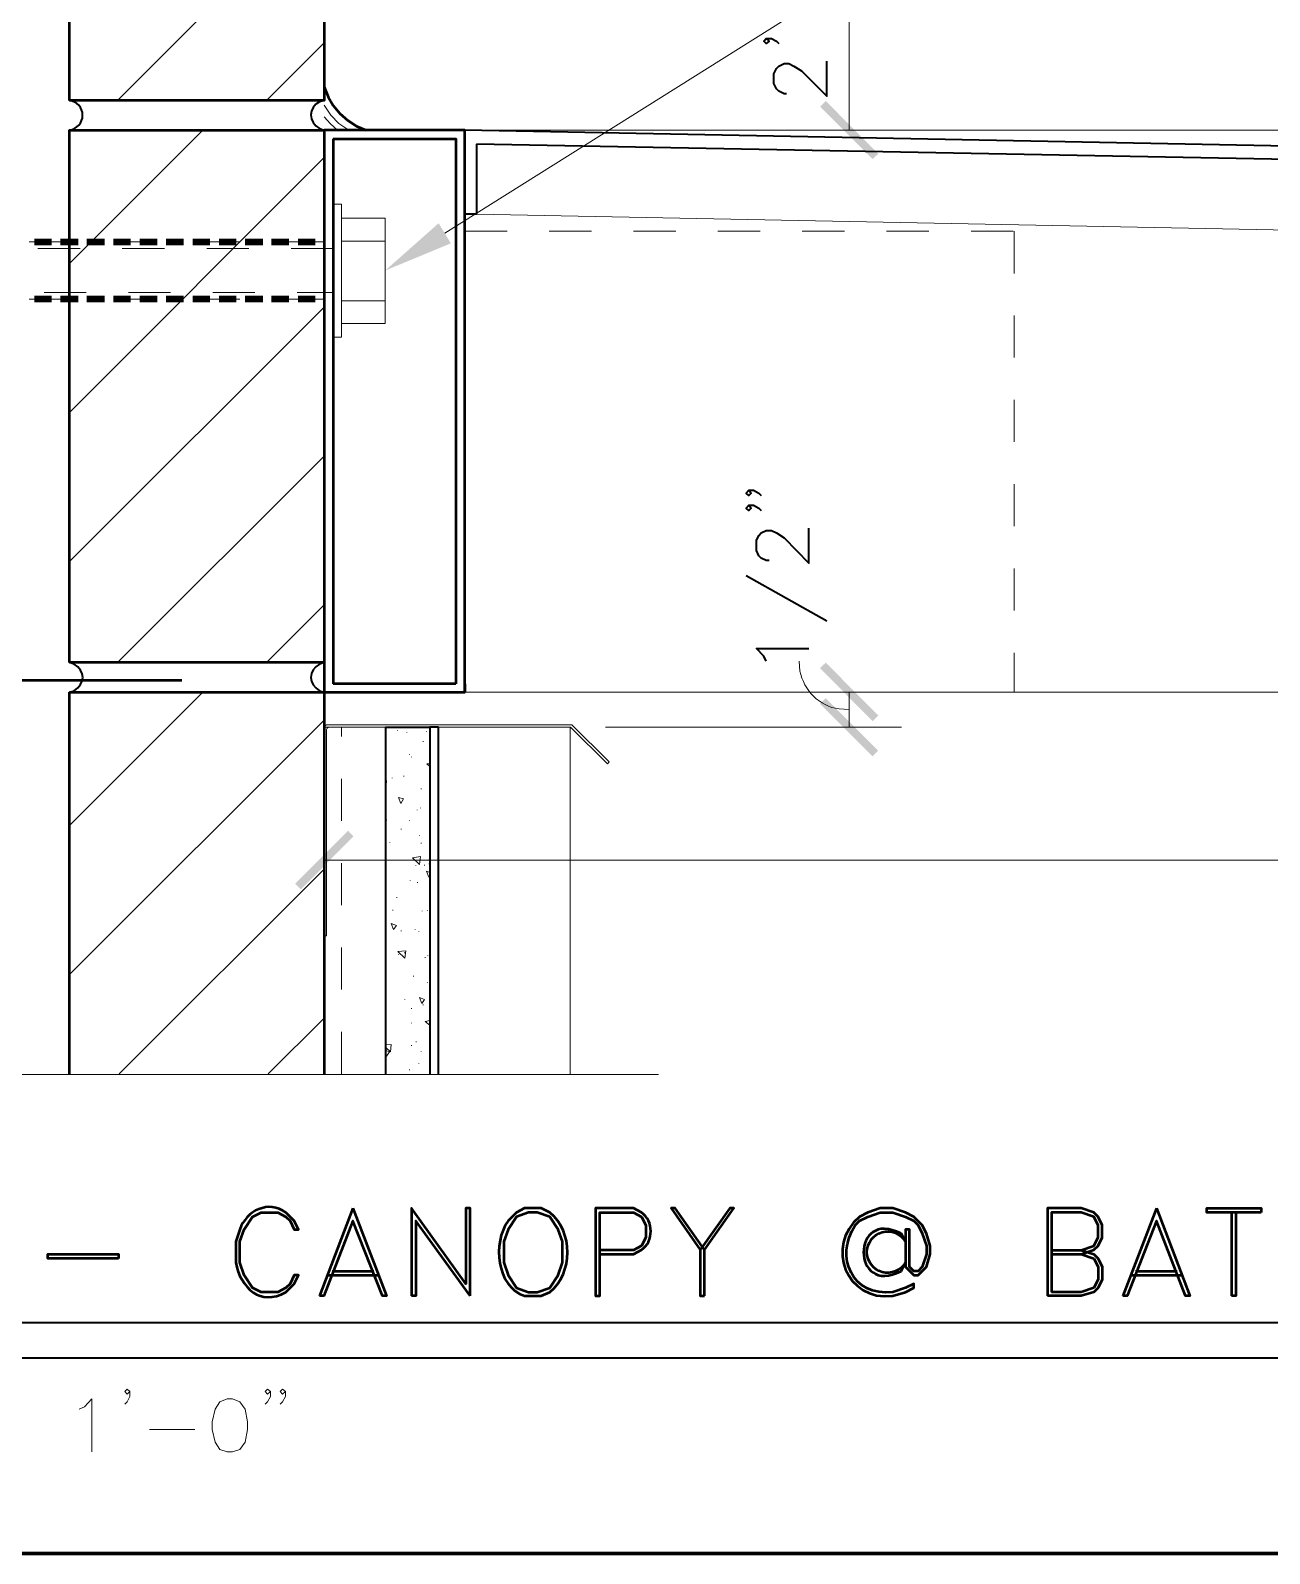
# Model space of a CAD drawing. Header units: inches. Extents: x 5 to 516, y -193 to 129.
# Drawn here: x 336.5 to 339.438, y -24.432 to -20.82 of the extents above; entities that cross this region are included whole.
import ezdxf

# ---------------------------------------------------------------- set-up
doc = ezdxf.new("R2010")
doc.units = ezdxf.units.IN
doc.header["$MEASUREMENT"] = 0
doc.linetypes.add('PDF_IMPORT', pattern=[1, 0.8, -0.2])
doc.layers.add('PDF5_Geometry', color=7, linetype='Continuous')
doc.layers.add('PDF5_Solid Fills', color=7, linetype='Continuous')

msp = doc.modelspace()

# ---------------------------------------------------------------- hatches: boundary and pattern name
at = {"layer": 'PDF5_Solid Fills', "transparency": 33554559}
for points in [[(336.5088059, -21.3134528), (336.5088059, -21.3290084), (336.549917, -21.3290078), (336.549917, -21.3134528)], [(336.5710301, -21.3134528), (336.5710301, -21.3290084), (336.6132523, -21.3290078), (336.6132523, -21.3134528)], [(336.6332498, -21.3134528), (336.6332498, -21.3290084), (336.675472, -21.3290078), (336.675472, -21.3134528)], [(336.6965817, -21.3134528), (336.6965817, -21.3290084), (336.7376928, -21.3290078), (336.7376928, -21.3134528)], [(336.7588059, -21.3134528), (336.7588059, -21.3290084), (336.8010281, -21.3290078), (336.8010281, -21.3134528)], [(336.8210301, -21.3134528), (336.8210301, -21.3290084), (336.8632523, -21.3290078), (336.8632523, -21.3134528)], [(336.884362, -21.3134528), (336.884362, -21.3290084), (336.9254731, -21.3290078), (336.9254731, -21.3134528)], [(336.9465817, -21.3134528), (336.9465817, -21.3290084), (336.9876928, -21.3290078), (336.9876928, -21.3134528)], [(337.0088059, -21.3134528), (337.0088059, -21.3290084), (337.0510281, -21.3290078), (337.0510281, -21.3134528)], [(337.0710301, -21.3134528), (337.0710301, -21.3290084), (337.1132523, -21.3290078), (337.1132523, -21.3134528)], [(337.134362, -21.3134528), (337.134362, -21.3290084), (337.1754731, -21.3290078), (337.1754731, -21.3134528)], [(336.5088059, -21.4490097), (336.5088059, -21.4645652), (336.549917, -21.4645646), (336.549917, -21.4490097)], [(336.5710301, -21.4490097), (336.5710301, -21.4645652), (336.6132523, -21.4645646), (336.6132523, -21.4490097)], [(336.6332498, -21.4490097), (336.6332498, -21.4645652), (336.675472, -21.4645646), (336.675472, -21.4490097)], [(336.6965817, -21.4490097), (336.6965817, -21.4645652), (336.7376928, -21.4645646), (336.7376928, -21.4490097)], [(336.7588059, -21.4490097), (336.7588059, -21.4645652), (336.8010281, -21.4645646), (336.8010281, -21.4490097)], [(336.8210301, -21.4490097), (336.8210301, -21.4645652), (336.8632523, -21.4645646), (336.8632523, -21.4490097)], [(336.884362, -21.4490097), (336.884362, -21.4645652), (336.9254731, -21.4645646), (336.9254731, -21.4490097)], [(336.9465817, -21.4490097), (336.9465817, -21.4645652), (336.9876928, -21.4645646), (336.9876928, -21.4490097)], [(337.0088059, -21.4490097), (337.0088059, -21.4645652), (337.0510281, -21.4645646), (337.0510281, -21.4490097)], [(337.0710301, -21.4490097), (337.0710301, -21.4645652), (337.1132523, -21.4645646), (337.1132523, -21.4490097)], [(337.134362, -21.4490097), (337.134362, -21.4645652), (337.1754731, -21.4645646), (337.1754731, -21.4490097)], [(338.4965854, -22.4578983), (338.5099188, -22.4445649), (338.3854738, -22.3190077), (338.372141, -22.3323427)]]:
    msp.add_hatch(color=256, dxfattribs=at).paths.add_polyline_path(points)

# ---------------------------------------------------------------- linework, layer by layer
at = {"layer": 'PDF5_Geometry', "lineweight": 15}
for points in [[(337.4821404, -21.30012), (341.3688074, -18.8590086), (341.5676961, -18.8590086)], [(336.7065824, -20.9856759), (337.1965824, -20.4956759)], [(338.4410299, -20.7223409), (338.4410299, -21.0556742)], [(337.0599172, -20.9856759), (337.1965839, -20.8490093)], [(337.1965817, -20.9967866), (337.2121373, -21.0201199), (337.2310262, -21.0401199), (337.2543595, -21.0556755)], [(337.1965817, -21.0245644), (337.2110262, -21.041231), (337.2276928, -21.0556755)], [(336.5921392, -21.3723405), (336.9088059, -21.0556738)], [(337.5254708, -21.0556742), (342.8643599, -21.0556742)], [(337.8843621, -21.0556742), (338.5654732, -21.0556742)], [(336.5921392, -21.7256753), (337.1965837, -21.1212308)], [(337.2176953, -21.5467857), (337.2376954, -21.5467857), (337.2376954, -21.2312301), (337.2176953, -21.2312301)], [(337.2376968, -21.2645637), (337.3410301, -21.2645637)], [(337.3410271, -21.5145637), (337.3410271, -21.2645637)], [(342.5010277, -21.3523413), (337.557694, -21.2556746)], [(334.338807, -21.3034535), (334.338807, -22.3078981), (334.1776958, -22.3834537), (334.4721403, -22.5212314), (334.338807, -22.5990092), (334.338807, -23.2956759), (335.6899182, -23.2956759), (335.767696, -23.4290093), (335.9054737, -23.1334537), (335.9810293, -23.2956759), (337.9888074, -23.2956759)], [(337.2376968, -21.3190093), (337.3410301, -21.3190093)], [(336.5921392, -22.0790078), (337.1965837, -21.4756744)], [(337.2376968, -21.4612303), (337.3410301, -21.4612303)], [(337.2376968, -21.5145637), (337.3410301, -21.5145637)], [(336.7065824, -22.3190094), (337.1965824, -21.8290094)], [(337.0599172, -22.3190094), (337.1965839, -22.1823427)], [(338.3221379, -22.315675), (338.3243601, -22.3390084)], [(336.5921392, -22.7056739), (336.9088059, -22.3890072)], [(337.5299151, -22.3890077), (342.8643599, -22.3890077)], [(337.8843621, -22.3890077), (338.5654732, -22.3890077)], [(338.4410299, -22.472341), (338.4410299, -22.3890077)], [(338.4176935, -22.4290084), (338.4410268, -22.4301195)], [(336.5921392, -23.0590087), (337.1965837, -22.4556753)], [(337.872137, -22.5545644), (337.7832481, -22.4667866), (337.2021369, -22.4667866), (337.1976925, -22.4690088), (337.1965813, -22.4723422), (337.1965813, -22.9667867), (337.2021369, -22.9667867), (337.2021369, -22.4778977)], [(337.1965817, -22.472341), (337.1965817, -22.912341)], [(337.3421393, -22.472341), (337.1965837, -22.472341), (337.1965837, -23.2945633)], [(337.872138, -22.5545632), (337.8676936, -22.5590077), (337.7799158, -22.472341), (337.2065824, -22.472341), (337.2032491, -22.4745632), (337.202138, -22.4778966)], [(337.3421393, -23.2945637), (337.3421393, -22.4723414)], [(337.369917, -22.4812318), (337.369917, -22.4801207)], [(337.3921384, -22.4856761), (337.3921384, -22.4845649)], [(337.4310291, -22.5067852), (337.4310291, -22.5056741)], [(337.4388054, -22.4834517), (337.4388054, -22.4823405)], [(337.7799151, -23.2945637), (337.7799151, -22.4723414), (337.4676928, -22.4723414)], [(337.8632484, -22.472341), (338.5654707, -22.472341)], [(337.398807, -22.5378973), (337.398807, -22.5367862)], [(337.4032513, -22.5434537), (337.4032513, -22.5423426)], [(337.4465817, -22.5656751), (337.4399151, -22.5590084)], [(337.4465817, -22.5590087), (337.4399151, -22.5590087)], [(337.3443591, -22.5990093), (337.3421369, -22.5990093)], [(337.3443626, -22.5990077), (337.3432515, -22.6112299), (337.3421403, -22.6101188)], [(337.3576964, -22.5934528), (337.3576964, -22.5923417)], [(337.3854742, -22.5890086), (337.3854742, -22.5878975)], [(337.38436, -22.6423416), (337.3776934, -22.6534527), (337.3721378, -22.6390082)], [(337.384362, -22.642342), (337.3721398, -22.6390087)], [(337.4265848, -22.6190085), (337.4265848, -22.6178974)], [(337.4165841, -22.6690076), (337.4165841, -22.6678965)], [(337.4243604, -22.6645633), (337.4243604, -22.6634522)], [(337.3443591, -22.6934533), (337.3443591, -22.6923422)], [(337.3788056, -22.7145647), (337.3788056, -22.7134536)], [(337.398807, -22.6945632), (337.398807, -22.6934521)], [(337.35214, -22.7456745), (337.35214, -22.7445634)], [(337.4221405, -22.7301196), (337.4221405, -22.7290085)], [(337.4265848, -22.7478967), (337.4265848, -22.7467856)], [(343.2176958, -22.7878973), (337.196584, -22.7878973)], [(337.4243604, -22.7790088), (337.4054715, -22.7823421)], [(337.4243628, -22.7790091), (337.4221405, -22.797898), (337.4054739, -22.7823425)], [(337.445474, -22.7867874), (337.445474, -22.7856763)], [(337.445474, -22.7967858), (337.445474, -22.7956747)], [(336.709919, -23.2945637), (337.1965857, -22.8090082)], [(337.3432515, -22.799008), (337.3432515, -22.7978969)], [(337.413252, -22.8012301), (337.413252, -22.800119)], [(337.4343611, -22.8001202), (337.4343611, -22.799009)], [(337.4465817, -22.816785), (337.4388039, -22.8134517)], [(337.4465841, -22.8256757), (337.4443619, -22.8278979), (337.4388063, -22.8134535)], [(337.3999147, -22.8367865), (337.3999147, -22.8356754)], [(337.4176963, -22.8412307), (337.4176963, -22.8401196)], [(337.3688048, -22.8767871), (337.3688048, -22.875676)], [(337.3676926, -22.9423411), (337.3554704, -22.9378967)], [(337.3676952, -22.9423418), (337.3610285, -22.9523419), (337.355473, -22.9378974)], [(337.3588041, -22.906787), (337.3588041, -22.9056759)], [(337.4288047, -22.9090091), (337.4288047, -22.907898)], [(337.4410298, -22.907897), (337.4410298, -22.9067858)], [(337.3788056, -22.9556739), (337.3788056, -22.9545628)], [(337.4121398, -22.9523419), (337.4121398, -22.9512307)], [(337.4210283, -22.9578983), (337.4210283, -22.9567872)], [(337.3899163, -23.0023425), (337.3876941, -23.0201203), (337.3710274, -23.0045647)], [(337.3899185, -23.002341), (337.3710296, -23.0045632)], [(337.3721369, -23.0123417), (337.3721369, -23.0112306)], [(337.3865819, -23.0078974), (337.3865819, -23.0067863)], [(337.4354733, -23.0190081), (337.4354733, -23.017897)], [(337.4421375, -23.0145638), (337.4421375, -23.0134527)], [(337.4076955, -23.063453), (337.4076955, -23.0623419)], [(337.4410298, -23.0790079), (337.4410298, -23.0778968)], [(337.3876941, -23.1190085), (337.3876941, -23.1178974)], [(337.4343591, -23.1178971), (337.4276925, -23.1278971), (337.4221369, -23.1134526)], [(337.4343611, -23.1178963), (337.4221389, -23.1134519)], [(337.4032513, -23.1401199), (337.4032513, -23.1390088)], [(337.4310291, -23.1312314), (337.4310291, -23.1301203)], [(337.0632493, -23.2945637), (337.1965826, -23.1623415)], [(337.4032513, -23.1745641), (337.4032513, -23.173453)], [(337.4465817, -23.1678977), (337.4354706, -23.1701199)], [(337.4465817, -23.1790084), (337.4354706, -23.1701195)], [(337.3554721, -23.2245632), (337.3421387, -23.2256743)], [(337.3554744, -23.2245647), (337.3532522, -23.2423425), (337.3421411, -23.2323425)], [(337.4032513, -23.2278975), (337.4032513, -23.2267864)], [(337.4143597, -23.219009), (337.4143597, -23.2178979)], [(337.3510258, -23.242341), (337.3443591, -23.252341), (337.3421369, -23.2478965)], [(337.3510278, -23.2423425), (337.3421389, -23.2390092)], [(337.4265848, -23.2423425), (337.4265848, -23.2412314)], [(337.398807, -23.2856752), (337.398807, -23.2845641)], [(337.4210283, -23.2701203), (337.4210283, -23.2690092)], [(336.7354724, -24.0478981), (336.7288057, -24.0545648), (336.7232501, -24.0478981), (336.7288057, -24.0423426), (336.7354724, -24.0478981), (336.7354724, -24.0601204), (336.7288057, -24.0723426), (336.7232501, -24.0778981)], [(337.0688057, -24.0478981), (337.0621391, -24.0545648), (337.0565835, -24.0478981), (337.0621391, -24.0423426), (337.0688057, -24.0478981), (337.0688057, -24.0601204), (337.0621391, -24.0723426), (337.0565835, -24.0778981)], [(337.1043598, -24.0478981), (337.0976932, -24.0545648), (337.0921376, -24.0478981), (337.0976932, -24.0423426), (337.1043598, -24.0478981), (337.1043598, -24.0601204), (337.0976932, -24.0723426), (337.0921376, -24.0778981)], [(336.6154727, -24.0901186), (336.6276949, -24.0845631), (336.6454727, -24.0656742), (336.6454727, -24.1912298)], [(336.7821394, -24.1378979), (336.8899172, -24.1378979)]]:
    msp.add_lwpolyline(points, dxfattribs=at)
at = {"layer": 'PDF5_Geometry', "lineweight": 50}
for points in [[(336.5921392, -20.9856754), (336.5921392, -19.7212308), (337.1965837, -19.7212308), (337.1965837, -20.9856754)], [(336.5921392, -22.3190077), (336.5921392, -21.0556742), (337.1965837, -21.0556742), (337.1965837, -22.3190077)], [(337.6810291, -23.6234528), (337.6521402, -23.6334528), (337.6321402, -23.6634528), (337.6221402, -23.6923417), (337.6221402, -23.7423417), (337.6321402, -23.7723417), (337.6521402, -23.8023417), (337.6810291, -23.8123417), (337.7010291, -23.8123417), (337.7310291, -23.8023417), (337.7510291, -23.7723417), (337.7610291, -23.7423417), (337.7610291, -23.6923417), (337.7510291, -23.6634528), (337.7310291, -23.6334528), (337.7010291, -23.6234528)], [(339.4176926, -23.6234521), (339.2888037, -23.6234521), (339.2888037, -23.6134521), (339.4176926, -23.6134521)], [(336.7088057, -23.7323411), (336.5410279, -23.7323411), (336.5410279, -23.7223411), (336.7088057, -23.7223411)]]:
    msp.add_lwpolyline(points, close=True, dxfattribs=at)
at = {"layer": 'PDF5_Geometry', "lineweight": 35}
for points in [[(338.244361, -20.8390084), (338.2510277, -20.844564), (338.244361, -20.8501196), (338.2388055, -20.844564), (338.244361, -20.8390084), (338.2565832, -20.8390084), (338.2688055, -20.844564), (338.274361, -20.8501196)], [(338.2921402, -20.9701187), (338.2865847, -20.9701187), (338.2743625, -20.9634521), (338.2688069, -20.9578965), (338.2621402, -20.9456743), (338.2621402, -20.922341), (338.2688069, -20.9101187), (338.2743625, -20.9045632), (338.2865847, -20.8978965), (338.2976958, -20.8978965), (338.309918, -20.9045632), (338.3276958, -20.9156743), (338.3876958, -20.9756743), (338.3876958, -20.892341)], [(337.1965817, -20.9856759), (337.1854706, -20.9890093)], [(337.1854706, -21.0523426), (337.1965817, -21.0556759)], [(337.5576928, -21.0890085), (337.5576928, -21.2556751), (337.5299151, -21.2556751), (337.5299151, -21.0556751)], [(342.5310277, -21.1534525), (337.5299162, -21.0556748)], [(342.5010277, -21.3523425), (342.5010277, -21.1823425), (337.557694, -21.0890092)], [(338.2032504, -21.910119), (338.208806, -21.9167857), (338.2032504, -21.9223412), (338.1965838, -21.9167857), (338.2032504, -21.910119), (338.2143616, -21.910119), (338.2265838, -21.9167857), (338.2321393, -21.9223412)], [(338.2032504, -21.9456754), (338.208806, -21.952342), (338.2032504, -21.9578976), (338.1965838, -21.952342), (338.2032504, -21.9456754), (338.2143616, -21.9456754), (338.2265838, -21.952342), (338.2321393, -21.9578976)], [(338.2510297, -22.0767857), (338.244363, -22.0767857), (338.2321408, -22.0712301), (338.2265852, -22.0656746), (338.2210297, -22.0534523), (338.2210297, -22.0290079), (338.2265852, -22.0178968), (338.2321408, -22.0112301), (338.244363, -22.0056746), (338.2565852, -22.0056746), (338.2688074, -22.0112301), (338.2865852, -22.0234523), (338.3454741, -22.0834523), (338.3454741, -22.000119)], [(338.1965818, -22.1123421), (338.3876929, -22.2201198)], [(338.244361, -22.315675), (338.2388055, -22.3034528), (338.2210277, -22.285675), (338.3454721, -22.285675)], [(336.6032503, -22.322341), (336.5921392, -22.3190077)], [(337.1965817, -22.3190094), (337.1854706, -22.3223427)], [(336.5921392, -22.3890077), (336.6032503, -22.3856743)], [(337.1854706, -22.385676), (337.1965817, -22.3890094)], [(337.3421393, -23.2945637), (337.3421393, -22.4723414), (337.4465837, -22.4723414)], [(337.4465817, -22.472341), (337.4465817, -23.2945633)], [(337.4676954, -22.472341), (337.4465843, -22.472341), (337.4465843, -23.2945633)], [(337.4676954, -23.2945637), (337.4676954, -22.4723414)], [(335.0654735, -23.8845635), (340.4821406, -23.8845635)], [(335.0654735, -23.9678969), (340.4821406, -23.9678969)]]:
    msp.add_lwpolyline(points, dxfattribs=at)
at = {"layer": 'PDF5_Geometry', "lineweight": 50}
for points in [[(337.1965817, -20.9534539), (337.2054706, -20.9767872), (337.2176928, -20.9978983), (337.2332484, -21.0167872), (337.2521373, -21.0334539), (337.2732484, -21.0467872), (337.2954706, -21.0556761)], [(337.5299151, -22.3690076), (337.5299151, -22.3890077), (337.5299151, -21.0556742), (337.1965817, -21.0556742), (337.1965817, -22.3890077), (337.5299151, -22.3890077)], [(337.2176948, -21.0767856), (337.5088059, -21.0767856), (337.5088059, -22.3690079)], [(337.2176953, -21.0767856), (337.2176953, -22.3690079)], [(336.8588041, -22.3612299), (335.9943596, -22.3612299), (335.9943596, -21.9445632)], [(336.5921392, -22.3890077), (337.1965837, -22.3890077), (337.1965837, -23.2945633)], [(336.5921392, -23.2945637), (336.5921392, -22.3890081)], [(337.5088059, -22.3690085), (337.2176948, -22.3690085)], [(337.1054742, -23.8123424), (337.1254742, -23.7923424), (337.1354742, -23.7723424), (337.1254742, -23.7723424), (337.1154742, -23.7923424), (337.1054742, -23.8023424), (337.0865853, -23.8123424), (337.0465853, -23.8123424), (337.0265853, -23.8023424), (337.0065853, -23.7723424), (336.9965853, -23.7423424), (336.9965853, -23.6923424), (337.0065853, -23.6634535), (337.0265853, -23.6334535), (337.0465853, -23.6234535), (337.0865853, -23.6234535), (337.1054742, -23.6334535), (337.1154742, -23.6434535), (337.1254742, -23.6634535), (337.1354742, -23.6634535), (337.1254742, -23.6434535), (337.1054742, -23.6234535)], [(337.2643624, -23.6134521), (337.1854735, -23.8212299)], [(337.2643624, -23.6134543), (337.3443624, -23.8212321), (337.3343624, -23.8212321), (337.2643624, -23.6434543), (337.1954735, -23.8212321), (337.1854735, -23.8212321)], [(337.5421402, -23.8212299), (337.5421402, -23.6134521), (337.5321402, -23.6134521), (337.5321402, -23.792341), (337.4032513, -23.6134521), (337.4032513, -23.8212299)], [(337.7310284, -23.6234521), (337.7110284, -23.6134521), (337.6710284, -23.6134521), (337.6521395, -23.6234521), (337.6321395, -23.6434521)], [(338.0976956, -23.712341), (338.0288067, -23.6134521), (338.0188067, -23.6134521), (338.0876956, -23.712341), (338.0876956, -23.8212299), (338.0976956, -23.8212299)], [(338.0976963, -23.8212299), (338.0976963, -23.712341), (338.1676963, -23.6134521), (338.1576963, -23.6134521), (338.0876963, -23.712341)], [(338.4554734, -23.6534535), (338.4654734, -23.6434535), (338.4854734, -23.6334535), (338.5143623, -23.6234535), (338.5443623, -23.6234535), (338.5743623, -23.6334535), (338.5943623, -23.6434535), (338.6043623, -23.6534535), (338.6143623, -23.6734535), (338.6243623, -23.7023424), (338.6243623, -23.7223424), (338.6143623, -23.7523424), (338.6043623, -23.7623424), (338.5943623, -23.7623424), (338.5843623, -23.7523424), (338.5843623, -23.6634535), (338.5743623, -23.6634535), (338.5743623, -23.7523424), (338.5943623, -23.7723424), (338.6043623, -23.7723424), (338.6243623, -23.7523424), (338.6332512, -23.7223424), (338.6332512, -23.7023424), (338.6243623, -23.6734535), (338.6143623, -23.6534535), (338.5943623, -23.6334535), (338.5743623, -23.6234535), (338.5443623, -23.6134535), (338.5143623, -23.6134535), (338.4854734, -23.6234535), (338.4654734, -23.6334535)], [(338.9910277, -23.722341), (339.0210277, -23.712341), (339.0310277, -23.702341), (339.0410277, -23.682341), (339.0410277, -23.6534521), (339.0310277, -23.6334521), (339.0210277, -23.6234521), (338.9910277, -23.6134521), (338.9110277, -23.6134521), (338.9110277, -23.8212299)], [(338.9210285, -23.7123417), (338.9910285, -23.7123417), (339.0210285, -23.7023417), (339.0310285, -23.6823417), (339.0310285, -23.6534528), (339.0210285, -23.6334528), (338.9910285, -23.6234528), (338.9210285, -23.6234528), (338.9210285, -23.8123417)], [(339.1699163, -23.6134521), (339.0899163, -23.8212299)], [(339.1699163, -23.6134543), (339.2488052, -23.8212321), (339.2388052, -23.8212321), (339.1699163, -23.6434543), (339.0999163, -23.8212321), (339.0899163, -23.8212321)], [(339.3476959, -23.6234528), (339.3476959, -23.8212306)], [(339.3576966, -23.6234528), (339.3576966, -23.8212306), (339.3476966, -23.8212306)], [(336.9965853, -23.6634535), (336.9865853, -23.6923424), (336.9865853, -23.7423424)], [(337.5421409, -23.8212321), (337.413252, -23.6434543), (337.413252, -23.8212321), (337.403252, -23.8212321)], [(338.991029, -23.7123426), (339.021029, -23.7223426), (339.031029, -23.7323426), (339.041029, -23.7523426), (339.041029, -23.7823426), (339.031029, -23.8023426), (339.021029, -23.8123426), (338.991029, -23.8212315), (338.911029, -23.8212315)], [(338.9210285, -23.7223411), (338.9910285, -23.7223411), (339.0210285, -23.7323411), (339.0310285, -23.7523411), (339.0310285, -23.7823411), (339.0210285, -23.8023411), (338.9910285, -23.8123411), (338.9210285, -23.8123411)], [(337.215471, -23.7623417), (337.3143599, -23.7623417)], [(339.1199172, -23.7623417), (339.2188061, -23.7623417)], [(337.2054702, -23.7723425), (337.3243591, -23.7723425)], [(338.5443623, -23.8212313), (338.5743623, -23.8123424), (338.5943623, -23.8023424), (338.5943623, -23.7923424), (338.5743623, -23.8023424), (338.5443623, -23.8123424)], [(339.1099165, -23.7723425), (339.2288054, -23.7723425)], [(337.6710284, -23.8212299), (337.7110284, -23.8212299), (337.7310284, -23.812341)]]:
    msp.add_lwpolyline(points, dxfattribs=at)
at = {"layer": 'PDF5_Geometry', "lineweight": 0}
for points in [[(337.1965817, -21.3134528), (337.1965817, -21.3290084)], [(337.1965817, -21.4490097), (337.1965817, -21.4645652)]]:
    msp.add_lwpolyline(points, dxfattribs=at)
at = {"layer": 'PDF5_Geometry', "linetype": 'PDF_IMPORT', "lineweight": 15, "ltscale": 0.046667}
msp.add_lwpolyline([(337.5299151, -22.3890077), (337.5299151, -21.2956754), (338.8321383, -21.2956758), (338.8321387, -22.3890091), (337.5299154, -22.3890077)], dxfattribs=at)
at = {"layer": 'PDF5_Geometry', "linetype": 'PDF_IMPORT', "lineweight": 15, "ltscale": 0.083333}
for points in [[(337.2176953, -21.3367863), (335.5321393, -21.3367863)], [(335.5321393, -21.4412311), (337.2176944, -21.4412311)], [(337.2376968, -23.2945637), (337.2376968, -22.472341)]]:
    msp.add_lwpolyline(points, dxfattribs=at)
at = {"layer": 'PDF5_Geometry', "linetype": 'PDF_IMPORT', "lineweight": 15, "ltscale": 0.042222}
for points in [[(337.1965817, -21.3212314), (335.9665836, -21.3212314)], [(337.1965817, -21.456786), (335.9665836, -21.456786)]]:
    msp.add_lwpolyline(points, dxfattribs=at)
at = {"layer": 'PDF5_Geometry', "lineweight": 50}
for points in [[(337.8499149, -23.722341), (337.9299149, -23.722341), (337.9488038, -23.712341, 0.4928125), (337.9488038, -23.6234521), (337.9299149, -23.6134521), (337.8399149, -23.6134521), (337.8399156, -23.8212306), (337.8499156, -23.8212306), (337.8499156, -23.6234528), (337.9299156, -23.6234528), (337.9488045, -23.6334528), (337.9588045, -23.6534528), (337.9588045, -23.6823417), (337.9488045, -23.7023417), (337.9299156, -23.7123417), (337.8499156, -23.7123417)], [(338.5643623, -23.7623412), (338.5743623, -23.7423412, -3.649561106), (338.5743623, -23.6923412), (338.5643623, -23.6734523)]]:
    msp.add_lwpolyline(points, format="xyb", dxfattribs=at)
at = {"layer": 'PDF5_Geometry', "lineweight": 15}
msp.add_lwpolyline([(336.9665831, -24.0656752), (336.9488054, -24.0723418), (336.9376942, -24.0901196), (336.9310276, -24.1201196), (336.9310276, -24.1378974), (336.9376942, -24.1678974), (336.9488054, -24.1856752), (336.9665831, -24.1912307), (336.9788054, -24.1912307), (336.9965831, -24.1856752), (337.0088054, -24.1678974), (337.0143609, -24.1378974), (337.0143609, -24.1201196), (337.0088054, -24.0901196), (336.9965831, -24.0723418), (336.9788054, -24.0656752)], close=True, dxfattribs=at)
at = {"layer": 'PDF5_Geometry', "lineweight": 60}
msp.add_lwpolyline([(376.4010311, -24.4323428), (334.0676944, -24.4323428), (376.4010311, -24.4323428)], dxfattribs=at)
at = {"layer": 'PDF5_Geometry', "lineweight": 35}
msp.add_arc((336.588409, -21.0206742), 0.0351982, 276.0833897, 83.9166103, dxfattribs=at)
for points in [[(337.1854706, -20.9890093), (337.1587113, -21.0013611), (337.1574521, -21.0376759), (337.1854706, -21.0523426)], [(336.6032503, -22.3856743), (336.6306207, -22.3681928), (336.6306207, -22.3398225), (336.6032503, -22.322341)], [(337.1854706, -22.3223427), (337.157878, -22.3375834), (337.1578595, -22.3704168), (337.1854706, -22.385676)]]:
    msp.add_open_spline(points, degree=3, dxfattribs=at)
at = {"layer": 'PDF5_Geometry', "lineweight": 15}
msp.add_open_spline([(338.3243601, -22.3390084), (338.3339157, -22.3853788), (338.3696009, -22.4226565), (338.4176935, -22.4290084)], degree=3, dxfattribs=at)
at = {"layer": 'PDF5_Geometry', "lineweight": 50}
for points in [[(337.1054742, -23.6234535), (337.0647705, -23.5928424), (337.0111779, -23.6193053), (336.9965853, -23.6634535)], [(337.7310284, -23.812341), (337.7869913, -23.7685077), (337.7872136, -23.6672484), (337.7310284, -23.6234521)], [(338.5643623, -23.6734523), (338.4448623, -23.6116375), (338.4459549, -23.8239523), (338.5643623, -23.7623412)], [(337.6321395, -23.6434521), (337.5950654, -23.6957299), (337.6043061, -23.7982484), (337.6710284, -23.8212299)], [(338.4654734, -23.6334535), (338.3828993, -23.7026016), (338.4343623, -23.8347313), (338.5443623, -23.8212313)], [(338.5443623, -23.8123424), (338.4485104, -23.8228609), (338.4061956, -23.7298794), (338.4554734, -23.6534535)], [(336.9865853, -23.7423424), (336.9981038, -23.802509), (337.0450483, -23.8466202), (337.1054742, -23.8123424)]]:
    msp.add_open_spline(points, degree=3, dxfattribs=at)
at = {"layer": 'PDF5_Solid Fills', "lineweight": 50, "transparency": 33554559}
for points in [[(338.3854743, -20.9867859), (338.372141, -21.0001192), (338.5099188, -21.1123414)], [(338.372137, -21.0001187), (338.5099148, -21.1123409), (338.4965814, -21.1245631)], [(337.4965853, -21.3245635), (337.3410298, -21.3890079), (337.4676965, -21.2767857)], [(338.372137, -22.4167854), (338.5099148, -22.5278966), (338.4965814, -22.5412299)], [(338.3854743, -22.4034526), (338.372141, -22.416786), (338.5099188, -22.5278971)], [(337.2532495, -22.7178968), (337.1410272, -22.8567857), (337.1276939, -22.8434523)], [(337.2654746, -22.7312318), (337.2532524, -22.7178985), (337.1410301, -22.8567874)]]:
    msp.add_solid(points, dxfattribs=at)

doc.saveas('drawing.dxf')
